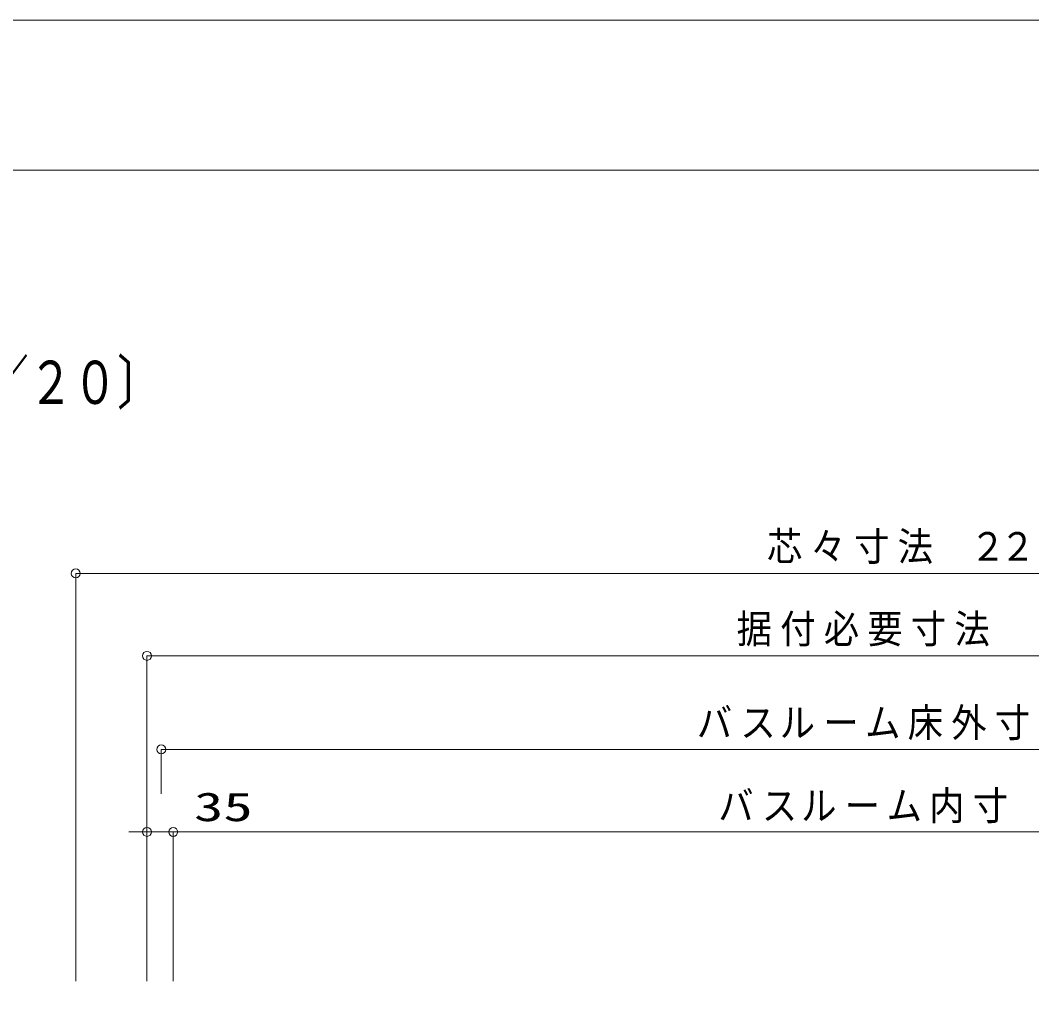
# Model space of a CAD drawing. Units: millimetres on the paper. Extents: x -305 to 305, y -152 to 152.
# Drawn here: x -213.4 to -145.9, y 83.8 to 148.5 of the extents above; entities that cross this region are included whole.
import ezdxf
from ezdxf.enums import TextEntityAlignment as Align

# ---------------------------------------------------------------- set-up
doc = ezdxf.new("R2010")
doc.units = ezdxf.units.MM
for name, color, linetype, lineweight in [('0-0_0', 7, 'Continuous', 9), ('0-1_VIEW0001', 7, 'Continuous', 9), ('0-3_図面枠', 3, 'Continuous', 9), ('0-4_DEFPOINTS', 7, 'Continuous', 9)]:
    doc.layers.add(name, color=color, linetype=linetype, lineweight=lineweight)
doc.styles.add('ＭＳ ゴシック', font='')
doc.styles.get('ＭＳ ゴシック').set_extended_font_data('MS Gothic')

# ---------------------------------------------------------------- blocks, each defined once
blk = doc.blocks.new('_ORIGIN')
at = {"layer": '0-0_0'}
blk.add_line((0, 0), (-1, 0), dxfattribs=at)
blk.add_circle((0, 0), 0.5, dxfattribs=at)

msp = doc.modelspace()

# ---------------------------------------------------------------- linework, layer by layer
at = {"layer": '0-1_VIEW0001'}
for p, q in [((-209.684, 84.365), (-209.684, 111.573)), ((-209.084, 111.573), (-96.534, 111.573)), ((-204.934, 84.363), (-204.934, 106.073)), ((-204.334, 106.073), (-99.534, 106.073)), ((-204.934, 103.533), (-204.934, 94.324)), ((-203.984, 96.863), (-203.984, 99.823)), ((-203.384, 99.823), (-100.484, 99.823)), ((-205.534, 94.324), (-206.134, 94.324)), ((-203.184, 94.324), (-204.934, 94.324)), ((-203.184, 94.324), (-197.746, 94.324)), ((-203.184, 84.363), (-203.184, 94.323)), ((-202.584, 94.324), (-201.984, 94.324)), ((-202.584, 94.323), (-101.284, 94.323))]:
    msp.add_line(p, q, dxfattribs=at)
at = {"layer": '0-3_図面枠'}
msp.add_lwpolyline([(-291.017, -138.498), (108.983, -138.498), (108.983, 138.502), (-291.017, 138.502)], close=True, dxfattribs=at)
at = {"layer": '0-4_DEFPOINTS'}
msp.add_line((118.983, 148.502), (-301.017, 148.502), dxfattribs=at)

# ---------------------------------------------------------------- block references
at = {"layer": '0-1_VIEW0001', "xscale": 0.6, "yscale": 0.6, "rotation": 180}
for p in [(-209.684, 111.573), (-204.934, 106.073), (-203.984, 99.823), (-203.184, 94.324), (-203.184, 94.323)]:
    msp.add_blockref('_ORIGIN', p, dxfattribs=at)
at = {"layer": '0-1_VIEW0001', "xscale": 0.6, "yscale": 0.6}
msp.add_blockref('_ORIGIN', (-204.934, 94.324), dxfattribs=at)

# ---------------------------------------------------------------- texts
at = {"layer": '0-0_0', "style": 'ＭＳ ゴシック', "width": 0.75}
msp.add_text('■【平面図】１６２１標準\u3000ＡＲ／ＢＲ〔Ｓ＝１／２０〕', height=2.886, dxfattribs=at).set_placement((-280.735, 122.023), align=Align.BOTTOM_LEFT)
at = {"layer": '0-1_VIEW0001', "style": 'ＭＳ ゴシック'}
for s, width, p in [('芯', 0.9, (-163.554, 111.839)), ('々', 0.9, (-160.646, 111.839)), ('寸', 0.9, (-157.738, 111.839)), ('法', 0.9, (-154.83, 111.839)), ('２', 0.9, (-149.99, 111.839)), ('２', 0.9, (-148.002, 111.839)), ('据', 0.9, (-165.576, 106.339)), ('付', 0.9, (-162.668, 106.339)), ('必', 0.9, (-159.76, 106.339)), ('要', 0.9, (-156.852, 106.339)), ('寸', 0.9, (-153.944, 106.339)), ('法', 0.9, (-151.036, 106.339)), ('バ', 0.9, (-168.234, 100.078)), ('ム', 0.9, (-157, 100.078)), ('床', 0.9, (-154.16, 100.078)), ('外', 0.9, (-151.252, 100.078)), ('寸', 0.9, (-148.344, 100.078)), ('ス', 0.9, (-165.326, 100.078)), ('ル', 0.9, (-162.702, 100.078)), ('ー', 0.9, (-159.794, 100.078)), ('バ', 0.9, (-166.803, 94.538)), ('内', 0.9, (-152.729, 94.538)), ('寸', 0.9, (-149.821, 94.538)), ('35', 1.5, (-201.793, 94.463)), ('ス', 0.9, (-163.895, 94.538)), ('ル', 0.9, (-161.271, 94.538)), ('ム', 0.9, (-155.569, 94.538)), ('ー', 0.9, (-158.363, 94.538))]:
    msp.add_text(s, height=1.921, dxfattribs=dict(at, width=width)).set_placement(p, align=Align.BOTTOM_LEFT)

doc.saveas('drawing.dxf')
